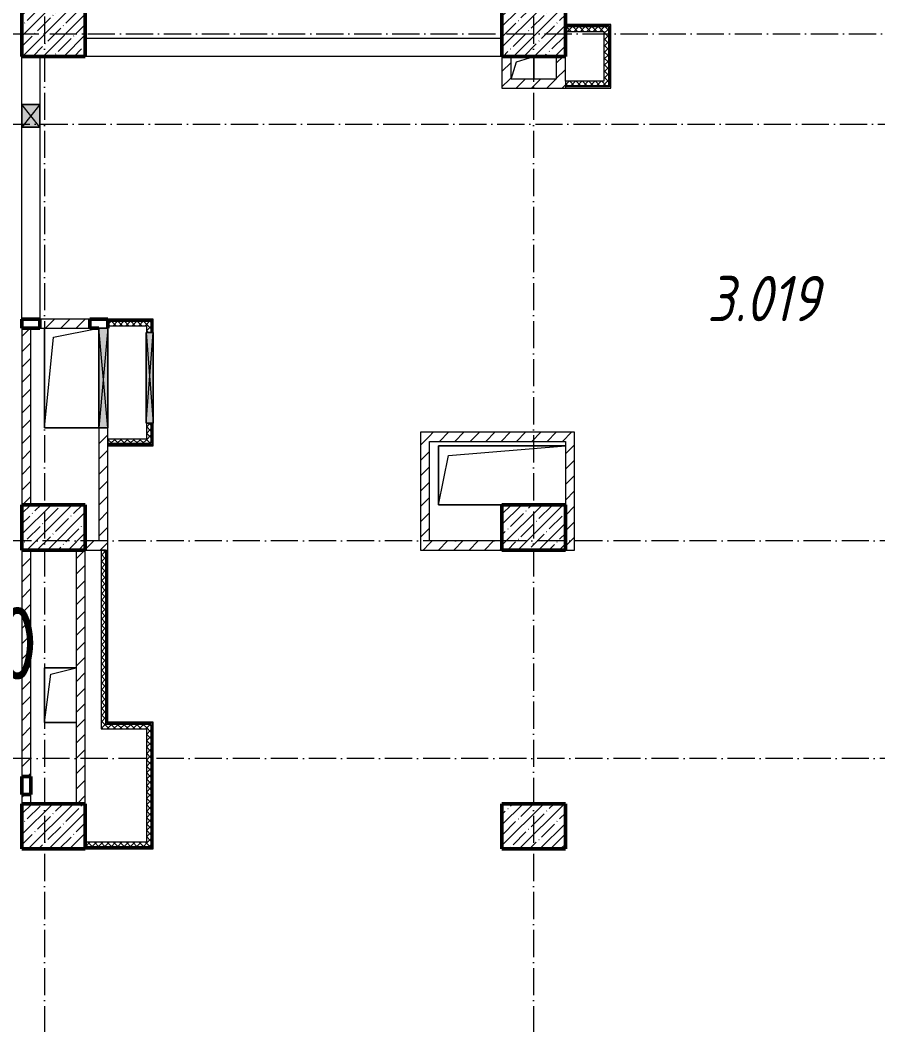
# Model space of a CAD drawing. Header units: millimetres. Extents: x 2294 to 908349, y -83289 to 219220.
# Drawn here: x 243065 to 252534, y 70664 to 81756 of the extents above; entities that cross this region are included whole.
import ezdxf

# ---------------------------------------------------------------- set-up
doc = ezdxf.new("R2010")
doc.units = ezdxf.units.MM
doc.linetypes.add('50_200_ШТРИХ_1Т_ш5_п1_п1_', pattern=[700, 500, -100, 0, -100])
for name, color, linetype, lineweight in [('A-DETL-GENF-OTLN', 7, 'Continuous', 9), ('A-FLOR-____-OTLN', 7, 'Continuous', 9), ('A-GENM-____-OTLN', 7, 'Continuous', 9), ('A-GLAZ-____-OTLN', 7, 'Continuous', 9), ('A-WALL-____-MCUT', 7, 'Continuous', 13), ('A-WALL-____-MCUT-1', 7, 'Continuous', 9), ('A-WALL-____-PATT-1', 7, 'Continuous', 9), ('A-WALL-FNSH-MCUT-1', 7, 'Continuous', 9), ('I-WALL-____-OTLN', 7, 'Continuous', 9), ('S-COLS-____-MCUT', 7, 'Continuous', 50), ('S-COLS-____-OTLN', 7, 'Continuous', 9), ('S-GRID-____-OTLN-1', 7, '50_200_ШТРИХ_1Т_ш5_п1_п1_', 9), ('Марки помещений', 7, 'Continuous', 9)]:
    doc.layers.add(name, color=color, linetype=linetype, lineweight=lineweight)
doc.layers.add('A-WALL-____-PATT-3', color=9, linetype='Continuous', lineweight=9, true_color=0x808080)
doc.styles.add('ISOCPEUR_I_2', font='isocpeui.ttf', dxfattribs={"width": 0.85, "height": 2.3})
doc.styles.get("Standard").update_dxf_attribs({"font": 'arial.ttf'})
pattern_1 = [(45, (165583.51, 6025.28), (-84.85281, 84.85281), [])]
pattern_2 = [(45, (165583.507, 6025.276), (-35.35534, 35.35534), []), (135, (165583.507, 6025.276), (-35.35534, -35.35534), [])]

# ---------------------------------------------------------------- blocks, each defined once
blk = doc.blocks.new('3osi')
at = {"layer": 'S-GRID-____-OTLN-1', "color": 251, "ltscale": 0.6, "true_color": 0x636466}
for p, q in [((243333.5, 96918.1), (243333.5, 46006.3)), ((248733.5, 96918.1), (248733.5, 46006.3)), ((214825.5, 81606.3), (269657.9, 81606.3)), ((200021, 80606.3), (269657.9, 80606.3)), ((269657.9, 76006.3), (214825.5, 76006.3)), ((269657.9, 73606.3), (160914.7, 73606.3))]:
    blk.add_line(p, q, dxfattribs=at)
blk = doc.blocks.new('BSC_Колонна _Прямоугольная - 500х700-V128-АР1_План отверстий 3 этажа в осях 1-64_Ю-ЯЯ')
at = {"layer": 'S-COLS-____-OTLN'}
h = blk.add_hatch(dxfattribs=at)
h.set_pattern_fill('FP_133', color=256, style=0, pattern_type=2)
h.set_pattern_definition([(315, (-66831.04, 77850), (114.04925, 114.04925), []), (315, (-66831.04, 77735.95), (114.04925, 114.04925), [201.613, -40.323, 3.353, -36.97])])
h.paths.add_polyline_path([(-250, -350), (250, -350), (250, 350), (-250, 350), (-250, 96)], flags=0)
at = {"layer": 'S-COLS-____-MCUT'}
for p, q in [((250, 350), (-250, 350)), ((-250, 350), (-250, -350)), ((250, -350), (250, 350)), ((-250, -350), (250, -350))]:
    blk.add_line(p, q, dxfattribs=at)
blk = doc.blocks.new('BSC_Колонна _Прямоугольная - 500х700-V129-АР1_План отверстий 3 этажа в осях 1-64_Ю-ЯЯ')
at = {"layer": 'S-COLS-____-OTLN'}
h = blk.add_hatch(dxfattribs=at)
h.set_pattern_fill('FP_134', color=256, style=0, pattern_type=2)
h.set_pattern_definition([(315, (-66831.04, 83150), (114.04925, 114.04925), []), (315, (-66831.04, 83035.95), (114.04925, 114.04925), [201.613, -40.323, 3.353, -36.97])])
h.paths.add_polyline_path([(-250, -350), (250, -350), (250, 350), (-250, 350)], flags=0)
at = {"layer": 'S-COLS-____-MCUT'}
for p, q in [((250, 350), (-250, 350)), ((-250, 350), (-250, -350)), ((250, -350), (250, 350)), ((-250, -350), (250, -350))]:
    blk.add_line(p, q, dxfattribs=at)
blk = doc.blocks.new('BSC_Колонна _Прямоугольная - 500х700-V131-АР1_План отверстий 3 этажа в осях 1-64_Ю-ЯЯ')
at = {"layer": 'S-COLS-____-OTLN'}
h = blk.add_hatch(dxfattribs=at)
h.set_pattern_fill('FP_136', color=256, style=0, pattern_type=2)
h.set_pattern_definition([(315, (-70131.04, 77850), (114.04925, 114.04925), []), (315, (-70131.04, 77735.95), (114.04925, 114.04925), [201.613, -40.323, 3.353, -36.97])])
h.paths.add_polyline_path([(-250, -350), (250, -350), (250, 350), (-250, 350), (-250, 96)], flags=0)
at = {"layer": 'S-COLS-____-MCUT'}
for p, q in [((250, 350), (-250, 350)), ((-250, 350), (-250, -350)), ((250, -350), (250, 350)), ((-250, -350), (250, -350))]:
    blk.add_line(p, q, dxfattribs=at)
blk = doc.blocks.new('BSC_Колонна _Прямоугольная - 500х700-V132-АР1_План отверстий 3 этажа в осях 1-64_Ю-ЯЯ')
at = {"layer": 'S-COLS-____-OTLN'}
h = blk.add_hatch(dxfattribs=at)
h.set_pattern_fill('FP_137', color=256, style=0, pattern_type=2)
h.set_pattern_definition([(315, (-70131.04, 83150), (114.04925, 114.04925), []), (315, (-70131.04, 83035.95), (114.04925, 114.04925), [201.613, -40.323, 3.353, -36.97])])
h.paths.add_polyline_path([(-250, -350), (250, -350), (250, 350), (-250, 350)], flags=0)
at = {"layer": 'S-COLS-____-MCUT'}
for p, q in [((250, 350), (-250, 350)), ((-250, 350), (-250, -350)), ((250, -350), (250, 350)), ((-250, -350), (250, -350))]:
    blk.add_line(p, q, dxfattribs=at)
blk = doc.blocks.new('BSC_Колонна _Прямоугольная - 500х700-V134-АР1_План отверстий 3 этажа в осях 1-64_Ю-ЯЯ')
at = {"layer": 'S-COLS-____-OTLN'}
h = blk.add_hatch(dxfattribs=at)
h.set_pattern_fill('FP_139', color=256, style=0, pattern_type=2)
h.set_pattern_definition([(315, (-75581.04, 77850), (114.04925, 114.04925), []), (315, (-75581.04, 77735.95), (114.04925, 114.04925), [201.613, -40.323, 3.353, -36.97])])
h.paths.add_polyline_path([(-250, 350), (-250, -350), (250, -350), (250, 350)], flags=0)
at = {"layer": 'S-COLS-____-MCUT'}
for p, q in [((250, 350), (-250, 350)), ((-250, 350), (-250, -350)), ((250, -350), (250, 350)), ((-250, -350), (250, -350))]:
    blk.add_line(p, q, dxfattribs=at)
blk = doc.blocks.new('BSC_Колонна _Прямоугольная - 500х700-V135-АР1_План отверстий 3 этажа в осях 1-64_Ю-ЯЯ')
at = {"layer": 'S-COLS-____-OTLN'}
h = blk.add_hatch(dxfattribs=at)
h.set_pattern_fill('FP_140', color=256, style=0, pattern_type=2)
h.set_pattern_definition([(315, (-75581.04, 83150), (114.04925, 114.04925), []), (315, (-75581.04, 83035.95), (114.04925, 114.04925), [201.613, -40.323, 3.353, -36.97])])
h.paths.add_polyline_path([(-250, 350), (-250, -350), (250, -350), (250, 350)], flags=0)
at = {"layer": 'S-COLS-____-MCUT'}
for p, q in [((250, 350), (-250, 350)), ((-250, 350), (-250, -350)), ((250, -350), (250, 350)), ((-250, -350), (250, -350))]:
    blk.add_line(p, q, dxfattribs=at)
blk = doc.blocks.new('AR_Отверстие прямоугольное _в плите_ - AR_Отверстие прямоугольное _в плите_-30552533-АР1_План отверстий 3 этажа в осях 1-64_Ю-ЯЯ')
at = {"layer": 'A-GENM-____-OTLN'}
for p, q in [((175, 300), (-175, 300)), ((-175, 300), (-175, -300)), ((-175, -300), (-105, 230)), ((-105, 230), (175, 300)), ((-175, -300), (175, -300))]:
    blk.add_line(p, q, dxfattribs=at)
blk = doc.blocks.new('AR_Отверстие прямоугольное _в плите_ - AR_Отверстие прямоугольное _в плите_-30552713-АР1_План отверстий 3 этажа в осях 1-64_Ю-ЯЯ')
at = {"layer": 'A-GENM-____-OTLN'}
for p, q in [((-300, 550), (-300, -550)), ((-300, -550), (-200, 450)), ((-200, 450), (300, 550)), ((-300, -550), (300, -550))]:
    blk.add_line(p, q, dxfattribs=at)
blk = doc.blocks.new('AR_Отверстие прямоугольное _в плите_ - AR_Отверстие прямоугольное _в плите_-V190-АР1_План отверстий 3 этажа в осях 1-64_Ю-ЯЯ')
at = {"layer": 'A-GENM-____-OTLN'}
for p, q in [((-63, 63), (125, 125)), ((125, -125), (125, 125)), ((-125, -125), (-63, 63))]:
    blk.add_line(p, q, dxfattribs=at)
blk = doc.blocks.new('AR_Отверстие прямоугольное _в плите_ - AR_Отверстие прямоугольное _в плите_-30552735-АР1_План отверстий 3 этажа в осях 1-64_Ю-ЯЯ')
at = {"layer": 'A-GENM-____-OTLN'}
for p, q in [((700, 325), (-700, 325)), ((-700, 325), (-700, -325)), ((-592, 217), (700, 325)), ((-700, -325), (-592, 217)), ((-700, -325), (0, -325))]:
    blk.add_line(p, q, dxfattribs=at)
blk = doc.blocks.new('BSC_Колонна _Прямоугольная1 - 200х100 _металл_-35191367-АР1_План отверстий 3 этажа в осях 1-64_Ю-ЯЯ')
at = {"layer": 'S-COLS-____-MCUT'}
for p, q in [((100, 50), (-100, 50)), ((-100, 50), (-100, -50)), ((100, -50), (100, 50)), ((-100, -50), (100, -50))]:
    blk.add_line(p, q, dxfattribs=at)
blk = doc.blocks.new('AR_Отверстие прямоугольное _в стене__БезПР - AR_Отверстие прямоугольное _в стене__БезПР-36392898-АР1_План отверстий 3 этажа в осях 1-64_Ю-ЯЯ')
at = {"layer": 'A-GLAZ-____-OTLN'}
blk.add_hatch(color=256, dxfattribs=at).paths.add_polyline_path([(125, 100), (-125, 100), (-125, -100), (125, -100)], flags=0)
at = {"layer": 'A-DETL-GENF-OTLN'}
for p, q in [((-125, -100), (-125, 100)), ((-125, 100), (125, 100)), ((125, 100), (-125, -100)), ((-125, 100), (125, -100)), ((125, 100), (-125, 100)), ((-125, 100), (-125, -100)), ((125, 100), (125, -100)), ((125, -100), (125, 100)), ((125, -100), (-125, -100)), ((-125, -100), (125, -100))]:
    blk.add_line(p, q, dxfattribs=at)
blk = doc.blocks.new('AR_Отверстие прямоугольное _в стене_ - AR_Отверстие прямоугольное _в стене__ОВ-36939483-АР1_План отверстий 3 этажа в осях 1-64_Ю-ЯЯ')
at = {"layer": 'A-GLAZ-____-OTLN'}
blk.add_hatch(color=256, dxfattribs=at).paths.add_polyline_path([(550, -50), (550, 50), (-550, 50), (-550, -50), (27, -50)], flags=0)
at = {"layer": 'A-DETL-GENF-OTLN'}
for p, q in [((-550, -50), (-550, 50)), ((-550, 50), (550, 50)), ((550, 50), (-550, -50)), ((-550, 50), (550, -50)), ((550, 50), (-550, 50)), ((-550, 50), (-550, -50)), ((550, 50), (550, -50)), ((550, -50), (550, 50)), ((550, -50), (-550, -50)), ((-550, -50), (550, -50))]:
    blk.add_line(p, q, dxfattribs=at)
blk = doc.blocks.new('AR_Отверстие прямоугольное _в стене__БезПР - AR_Отверстие прямоугольное _в стене__БезПР-36899796-АР1_План отверстий 3 этажа в осях 1-64_Ю-ЯЯ')
at = {"layer": 'A-GLAZ-____-OTLN'}
blk.add_hatch(color=256, dxfattribs=at).paths.add_polyline_path([(-500, -38), (500, -38), (500, 38), (-500, 38)], flags=0)
at = {"layer": 'A-DETL-GENF-OTLN'}
for p, q in [((-500, -38), (-500, 38)), ((-500, 38), (500, 38)), ((500, 38), (-500, -38)), ((-500, 38), (500, -38)), ((500, 38), (-500, 38)), ((-500, 38), (-500, -38)), ((500, 38), (500, -38)), ((500, -38), (500, 38)), ((500, -38), (-500, -38)), ((-500, -38), (500, -38))]:
    blk.add_line(p, q, dxfattribs=at)
at = {"layer": 'A-GLAZ-____-OTLN'}
blk.add_line((500, 38), (-500, 38), dxfattribs=at)
blk = doc.blocks.new('BSC_Колонна _Прямоугольная1 - 200х100 _металл_-V214-АР1_План отверстий 3 этажа в осях 1-64_Ю-ЯЯ')
at = {"layer": 'S-COLS-____-MCUT'}
for p, q in [((100, 50), (-100, 50)), ((-100, 50), (-100, -50)), ((100, -50), (100, 50)), ((-100, -50), (0, -50))]:
    blk.add_line(p, q, dxfattribs=at)
blk = doc.blocks.new('3floor')
at = {"layer": 'A-WALL-____-PATT-1'}
h = blk.add_hatch(dxfattribs=at)
h.set_pattern_fill('FP_7', color=256, style=0, pattern_type=2)
h.set_pattern_definition(pattern_1)
h.paths.add_polyline_path([(248484, 81106), (248484, 81356), (248384, 81356), (248384, 81106)], flags=0)
h = blk.add_hatch(dxfattribs=at)
h.set_pattern_fill('FP_7', color=256, style=0, pattern_type=2)
h.set_pattern_definition(pattern_1)
h.paths.add_polyline_path([(249084, 81106), (249084, 81356), (248984, 81356), (248984, 81106)], flags=0)
h = blk.add_hatch(dxfattribs=at)
h.set_pattern_fill('FP_7', color=256, style=0, pattern_type=2)
h.set_pattern_definition(pattern_1)
h.paths.add_polyline_path([(248384, 81006), (249084, 81006), (249084, 81106), (248384, 81106)], flags=0)
h = blk.add_hatch(dxfattribs=at)
h.set_pattern_fill('FP_7', color=256, style=0, pattern_type=2)
h.set_pattern_definition(pattern_1)
h.paths.add_polyline_path([(243338, 78356), (243834, 78356), (243834, 78456), (243284, 78456), (243284, 78356)], flags=0)
h = blk.add_hatch(dxfattribs=at)
h.set_pattern_fill('FP_7', color=256, style=0, pattern_type=2)
h.set_pattern_definition(pattern_1)
h.paths.add_polyline_path([(243184, 76406), (243184, 78356), (243084, 78356), (243084, 76406)], flags=0)
h = blk.add_hatch(dxfattribs=at)
h.set_pattern_fill('FP_7', color=256, style=0, pattern_type=2)
h.set_pattern_definition(pattern_1)
h.paths.add_polyline_path([(243934, 76006), (244034, 76006), (244034, 77256), (243934, 77256), (243934, 76165)], flags=0)
h = blk.add_hatch(dxfattribs=at)
h.set_pattern_fill('FP_7', color=256, style=0, pattern_type=2)
h.set_pattern_definition(pattern_1)
h.paths.add_polyline_path([(247484, 75906), (247584, 75906), (247584, 77206), (247484, 77206)], flags=0)
h = blk.add_hatch(dxfattribs=at)
h.set_pattern_fill('FP_7', color=256, style=0, pattern_type=2)
h.set_pattern_definition(pattern_1)
h.paths.add_polyline_path([(249084, 77106), (249184, 77106), (249184, 77206), (247584, 77206), (247584, 77106)], flags=0)
h = blk.add_hatch(dxfattribs=at)
h.set_pattern_fill('FP_7', color=256, style=0, pattern_type=2)
h.set_pattern_definition(pattern_1)
h.paths.add_polyline_path([(249184, 75906), (249184, 77106), (249084, 77106), (249084, 75906)], flags=0)
h = blk.add_hatch(dxfattribs=at)
h.set_pattern_fill('FP_7', color=256, style=0, pattern_type=2)
h.set_pattern_definition(pattern_1)
h.paths.add_polyline_path([(243784, 75906), (244034, 75906), (244034, 76006), (243784, 76006)], flags=0)
h = blk.add_hatch(dxfattribs=at)
h.set_pattern_fill('FP_7', color=256, style=0, pattern_type=2)
h.set_pattern_definition(pattern_1)
h.paths.add_polyline_path([(248384, 75906), (248384, 76006), (247584, 76006), (247584, 75906)], flags=0)
h = blk.add_hatch(dxfattribs=at)
h.set_pattern_fill('FP_7', color=256, style=0, pattern_type=2)
h.set_pattern_definition(pattern_1)
h.paths.add_polyline_path([(243084, 73106), (243184, 73106), (243184, 73206), (243084, 73206)], flags=0)
h.paths.add_polyline_path([(243084, 73406), (243184, 73406), (243184, 75906), (243084, 75906)], flags=0)
h = blk.add_hatch(dxfattribs=at)
h.set_pattern_fill('FP_7', color=256, style=0, pattern_type=2)
h.set_pattern_definition(pattern_1)
h.paths.add_polyline_path([(243784, 73106), (243784, 75906), (243684, 75906), (243684, 73106)], flags=0)
at = {"layer": 'A-WALL-____-PATT-3'}
h = blk.add_hatch(dxfattribs=at)
h.set_pattern_fill('FP_10', color=256, style=0, pattern_type=2)
h.set_pattern_definition(pattern_2)
h.paths.add_polyline_path([(249509, 81081), (249559, 81081), (249559, 81681), (249509, 81681), (249509, 81631)], flags=0)
h.paths.add_polyline_path([(249509, 84431), (249559, 84431), (249559, 85081), (249509, 85081), (249509, 84481)], flags=0)
h.paths.add_polyline_path([(249509, 87781), (249559, 87781), (249559, 88431), (249509, 88431), (249509, 87831)], flags=0)
h = blk.add_hatch(dxfattribs=at)
h.set_pattern_fill('FP_10', color=256, style=0, pattern_type=2)
h.set_pattern_definition(pattern_2)
h.paths.add_polyline_path([(249509, 81631), (249509, 81681), (249084, 81681), (249084, 81631)], flags=0)
h = blk.add_hatch(dxfattribs=at)
h.set_pattern_fill('FP_10', color=256, style=0, pattern_type=2)
h.set_pattern_definition(pattern_2)
h.paths.add_polyline_path([(249559, 81031), (249559, 81081), (249084, 81081), (249084, 81031), (249524, 81031)], flags=0)
h = blk.add_hatch(dxfattribs=at)
h.set_pattern_fill('FP_10', color=256, style=0, pattern_type=2)
h.set_pattern_definition(pattern_2)
h.paths.add_polyline_path([(244034, 78381), (244459, 78381), (244459, 78431), (244034, 78431)], flags=0)
h = blk.add_hatch(dxfattribs=at)
h.set_pattern_fill('FP_10', color=256, style=0, pattern_type=2)
h.set_pattern_definition(pattern_2)
h.paths.add_polyline_path([(244509, 72681), (244509, 73981), (244459, 73981), (244459, 72681)], flags=0)
h.paths.add_polyline_path([(244459, 77081), (244509, 77081), (244509, 77306), (244459, 77306), (244459, 77131)], flags=0)
h.paths.add_polyline_path([(244504, 78306), (244509, 78306), (244509, 78431), (244459, 78431), (244459, 78306)], flags=0)
h = blk.add_hatch(dxfattribs=at)
h.set_pattern_fill('FP_10', color=256, style=0, pattern_type=2)
h.set_pattern_definition(pattern_2)
h.paths.add_polyline_path([(244459, 77081), (244459, 77131), (244034, 77131), (244034, 77081)], flags=0)
h = blk.add_hatch(dxfattribs=at)
h.set_pattern_fill('FP_10', color=256, style=0, pattern_type=2)
h.set_pattern_definition(pattern_2)
h.paths.add_polyline_path([(243959, 73981), (244009, 73981), (244009, 75906), (243959, 75906), (243959, 73994)], flags=0)
h = blk.add_hatch(dxfattribs=at)
h.set_pattern_fill('FP_10', color=256, style=0, pattern_type=2)
h.set_pattern_definition(pattern_2)
h.paths.add_polyline_path([(244459, 73931), (244459, 73981), (243959, 73981), (243959, 73931)], flags=0)
h = blk.add_hatch(dxfattribs=at)
h.set_pattern_fill('FP_10', color=256, style=0, pattern_type=2)
h.set_pattern_definition(pattern_2)
h.paths.add_polyline_path([(244509, 72631), (244509, 72681), (243784, 72681), (243784, 72631)], flags=0)
at = {"layer": 'A-FLOR-____-OTLN'}
for p, q in [((248734, 81356), (248734, 81106)), ((243334, 77256), (243334, 78356)), ((243934, 77256), (243334, 77256)), ((247684, 77056), (249084, 77056)), ((247684, 76406), (247684, 77056)), ((248384, 76406), (247684, 76406)), ((243334, 74604), (243684, 74604)), ((243334, 74004), (243334, 74604)), ((243684, 74004), (243334, 74004))]:
    blk.add_line(p, q, dxfattribs=at)
at = {"layer": 'A-WALL-____-MCUT'}
for p, q in [((249559, 81681), (249084, 81681)), ((249559, 81681), (249559, 81031)), ((249084, 81631), (249509, 81631)), ((249509, 81631), (249509, 81081)), ((249509, 81081), (249084, 81081)), ((249084, 81081), (249084, 81031)), ((249559, 81031), (249084, 81031)), ((244034, 78431), (244509, 78431)), ((244509, 78431), (244509, 78306)), ((244034, 78381), (244459, 78381)), ((244459, 78381), (244459, 78306)), ((244459, 77306), (244459, 77131)), ((244509, 77306), (244509, 77081)), ((244459, 77131), (244034, 77131)), ((244034, 77131), (244034, 77081)), ((244509, 77081), (244034, 77081)), ((244009, 75906), (243959, 75906)), ((243959, 75906), (243959, 73931)), ((244009, 75906), (244009, 73981)), ((243959, 73931), (244459, 73931)), ((244509, 73981), (244009, 73981)), ((244459, 73931), (244459, 72681)), ((244509, 73981), (244509, 72631)), ((244459, 72681), (243784, 72681)), ((244509, 72631), (243784, 72631))]:
    blk.add_line(p, q, dxfattribs=at)
at = {"layer": 'A-WALL-____-MCUT-1'}
for p, q in [((249571, 81694), (249084, 81694)), ((249571, 81694), (249571, 81019)), ((249571, 81019), (249084, 81019)), ((244034, 78444), (244521, 78444)), ((244521, 78444), (244521, 78306)), ((244521, 77306), (244521, 77069)), ((244521, 77069), (244034, 77069)), ((244021, 75906), (244021, 73994)), ((244521, 73994), (244021, 73994)), ((244521, 73994), (244521, 72619)), ((244521, 72619), (243784, 72619))]:
    blk.add_line(p, q, dxfattribs=at)
at = {"layer": 'A-WALL-FNSH-MCUT-1'}
for p, q in [((249584, 81706), (249084, 81706)), ((249584, 81006), (249584, 81706)), ((248384, 81356), (248384, 81006)), ((248484, 81106), (248484, 81356)), ((248984, 81356), (248984, 81106)), ((249084, 81081), (249084, 81356)), ((248984, 81106), (248484, 81106)), ((248384, 81006), (249584, 81006)), ((249084, 81031), (249084, 81006)), ((243834, 78456), (243284, 78456)), ((244534, 78456), (244034, 78456)), ((244534, 78306), (244534, 78456)), ((243084, 78356), (243084, 76406)), ((243184, 76406), (243184, 78356)), ((243284, 78356), (243834, 78356)), ((243934, 77256), (243934, 76006)), ((244034, 75906), (244034, 77256)), ((244534, 77056), (244534, 77306)), ((247484, 77206), (247484, 75906)), ((249184, 77206), (247484, 77206)), ((249184, 75906), (249184, 77206)), ((247584, 76006), (247584, 77106)), ((247584, 77106), (249084, 77106)), ((249084, 77106), (249084, 76406)), ((244034, 77056), (244534, 77056)), ((243934, 76006), (243784, 76006)), ((248384, 76006), (247584, 76006)), ((243084, 75906), (243084, 73406)), ((243184, 73406), (243184, 75906)), ((243684, 75906), (243684, 73106)), ((243784, 75906), (244034, 75906)), ((243784, 73106), (243784, 75906)), ((244034, 74006), (244034, 75906)), ((247484, 75906), (248384, 75906)), ((249084, 75906), (249184, 75906)), ((244534, 74006), (244034, 74006)), ((244534, 72606), (244534, 74006)), ((243084, 73206), (243084, 73106)), ((243184, 73106), (243184, 73206)), ((243784, 72606), (244534, 72606))]:
    blk.add_line(p, q, dxfattribs=at)
at = {"layer": 'I-WALL-____-OTLN'}
for p, q in [((243784, 81556), (248384, 81556)), ((243084, 80826), (243084, 81356)), ((243284, 81356), (243284, 80826)), ((248384, 81356), (243784, 81356)), ((243084, 78456), (243084, 80576)), ((243284, 80576), (243284, 78456))]:
    blk.add_line(p, q, dxfattribs=at)
at = {"layer": 'A-GENM-____-OTLN'}
for name, p in [('AR_Отверстие прямоугольное _в плите_ - AR_Отверстие прямоугольное _в плите_-V190-АР1_План отверстий 3 этажа в осях 1-64_Ю-ЯЯ', (248609, 81231)), ('AR_Отверстие прямоугольное _в плите_ - AR_Отверстие прямоугольное _в плите_-30552713-АР1_План отверстий 3 этажа в осях 1-64_Ю-ЯЯ', (243634, 77806)), ('AR_Отверстие прямоугольное _в плите_ - AR_Отверстие прямоугольное _в плите_-30552735-АР1_План отверстий 3 этажа в осях 1-64_Ю-ЯЯ', (248384, 76731)), ('AR_Отверстие прямоугольное _в плите_ - AR_Отверстие прямоугольное _в плите_-30552533-АР1_План отверстий 3 этажа в осях 1-64_Ю-ЯЯ', (243509, 74304))]:
    blk.add_blockref(name, p, dxfattribs=at)
at = {"layer": 'A-GLAZ-____-OTLN'}
for name, p, rotation in [('AR_Отверстие прямоугольное _в стене__БезПР - AR_Отверстие прямоугольное _в стене__БезПР-36392898-АР1_План отверстий 3 этажа в осях 1-64_Ю-ЯЯ', (243184, 80701), 269.9999999999996), ('AR_Отверстие прямоугольное _в стене_ - AR_Отверстие прямоугольное _в стене__ОВ-36939483-АР1_План отверстий 3 этажа в осях 1-64_Ю-ЯЯ', (243984, 77806), 270), ('AR_Отверстие прямоугольное _в стене__БезПР - AR_Отверстие прямоугольное _в стене__БезПР-36899796-АР1_План отверстий 3 этажа в осях 1-64_Ю-ЯЯ', (244496, 77806), 89.99999999999984)]:
    blk.add_blockref(name, p, dxfattribs=dict(at, rotation=rotation))
at = {"layer": 'S-COLS-____-OTLN'}
for name, p, rotation in [('BSC_Колонна _Прямоугольная - 500х700-V134-АР1_План отверстий 3 этажа в осях 1-64_Ю-ЯЯ', (243434, 81606), 89.9999999999999), ('BSC_Колонна _Прямоугольная - 500х700-V135-АР1_План отверстий 3 этажа в осях 1-64_Ю-ЯЯ', (248734, 81606), 89.9999999999999), ('BSC_Колонна _Прямоугольная1 - 200х100 _металл_-35191367-АР1_План отверстий 3 этажа в осях 1-64_Ю-ЯЯ', (243184, 78406), 180), ('BSC_Колонна _Прямоугольная - 500х700-V131-АР1_План отверстий 3 этажа в осях 1-64_Ю-ЯЯ', (243434, 76156), 89.9999999999999), ('BSC_Колонна _Прямоугольная - 500х700-V132-АР1_План отверстий 3 этажа в осях 1-64_Ю-ЯЯ', (248734, 76156), 89.9999999999999), ('BSC_Колонна _Прямоугольная1 - 200х100 _металл_-35191367-АР1_План отверстий 3 этажа в осях 1-64_Ю-ЯЯ', (243134, 73306), 270.0000000000001), ('BSC_Колонна _Прямоугольная - 500х700-V128-АР1_План отверстий 3 этажа в осях 1-64_Ю-ЯЯ', (243434, 72856), 89.9999999999999), ('BSC_Колонна _Прямоугольная - 500х700-V129-АР1_План отверстий 3 этажа в осях 1-64_Ю-ЯЯ', (248734, 72856), 89.9999999999999)]:
    blk.add_blockref(name, p, dxfattribs=dict(at, rotation=rotation))
blk.add_blockref('BSC_Колонна _Прямоугольная1 - 200х100 _металл_-V214-АР1_План отверстий 3 этажа в осях 1-64_Ю-ЯЯ', (243934, 78406), dxfattribs=at)
at = {"layer": 'Марки помещений', "insert": (250649, 78932), "char_height": 500, "width": 737.55, "attachment_point": 1, "style": 'ISOCPEUR_I_2'}
blk.add_mtext('3.019', dxfattribs=at)

msp = doc.modelspace()

# ---------------------------------------------------------------- block references
for name in ['3osi', '3floor']:
    msp.add_blockref(name, (0, 0))

# ---------------------------------------------------------------- texts
at = {"color": 5, "insert": (240533.5, 75277.3), "char_height": 800, "attachment_point": 1}
msp.add_mtext_dynamic_manual_height_columns('{\\fГОСТ тип А|b0|i0|c0|p34;h=4000}', width=4795.892, gutter_width=1772.3, heights=[982.9], dxfattribs=at)

doc.saveas('drawing.dxf')
